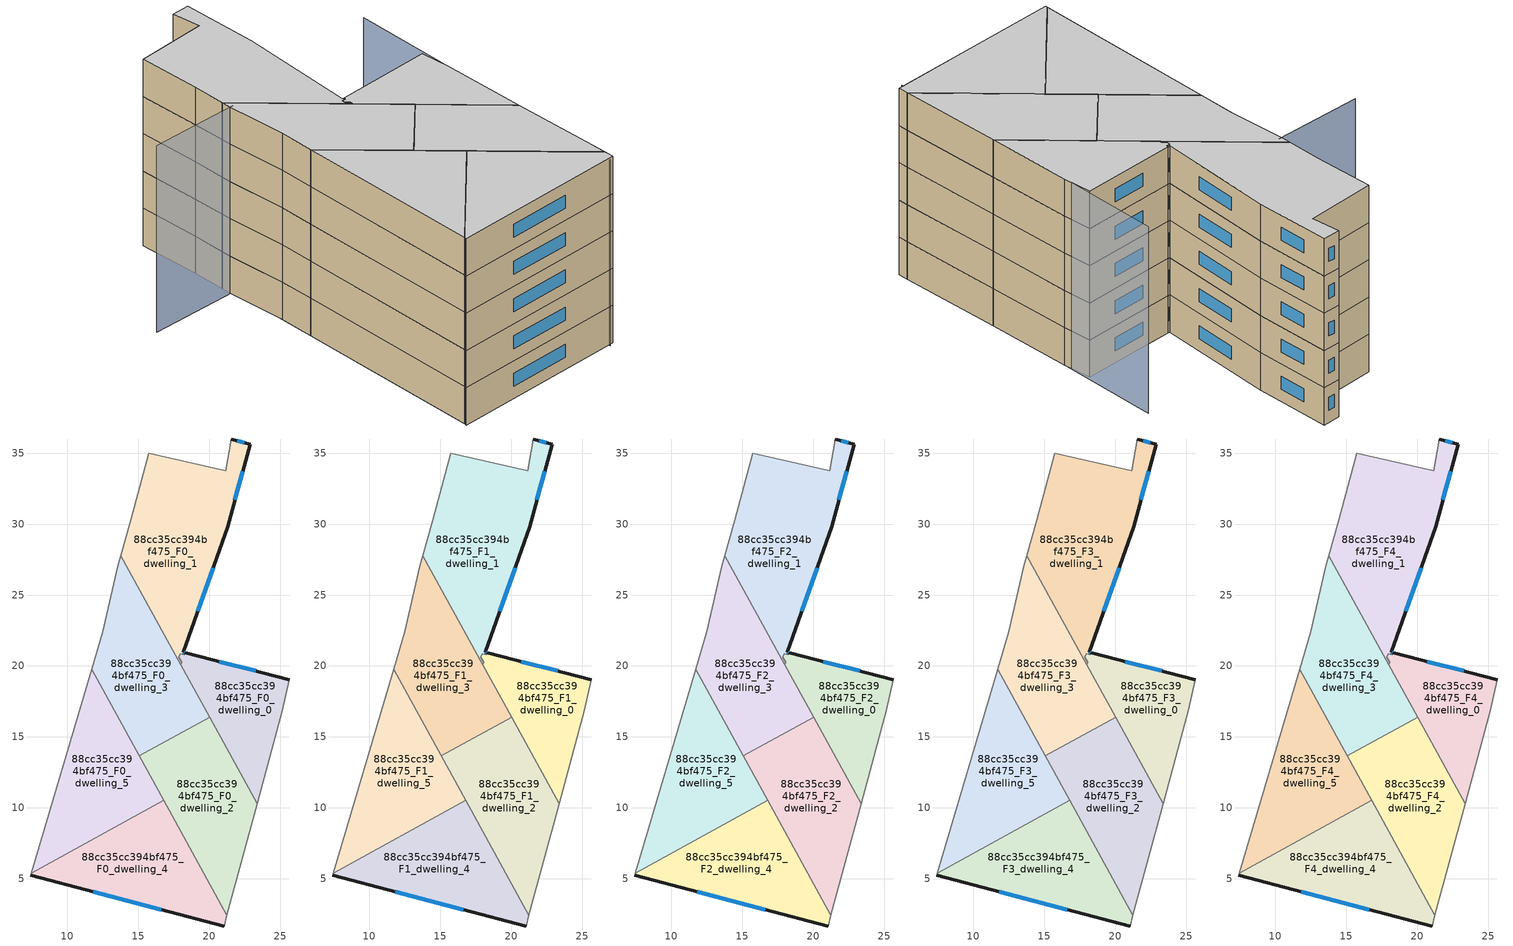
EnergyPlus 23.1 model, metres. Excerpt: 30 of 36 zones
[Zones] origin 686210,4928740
88cc35cc394bf475_F0_dwelling_0
 floor ground (EU_floor_Construction): 25.65,19.03 25.16,16.84 23.38,10.28 17.99,20.07 18.06,20.26 17.86,20.61 17.95,20.87 18.24,20.79 18.29,20.93 z0
 wall outside (EU_wall_Construction): 25.65,19.03 18.29,20.93 z0:3
 wall adiabatic (EU_wall_Construction): 23.38,10.28 25.16,16.84 25.65,19.03 / 17.86,20.61 18.06,20.26 z0:3
 wall to 88cc35cc394bf475_F0_dwelling_1 (EU_wall_Construction): 18.06,20.26 17.99,20.07 / 18.29,20.93 18.24,20.79 17.95,20.87 17.86,20.61 z0:3
 wall to 88cc35cc394bf475_F0_dwelling_2 (EU_wall_Construction): 20.01,16.39 23.38,10.28 z0:3
 wall to 88cc35cc394bf475_F0_dwelling_3 (EU_wall_Construction): 17.99,20.07 20.01,16.39 z0:3
 window (EU_Window_Construction): 23.26,19.65 20.69,20.31 z0.98:2.02
88cc35cc394bf475_F0_dwelling_1
 floor ground (EU_floor_Construction): 22.89,35.63 21.29,29.82 18.15,20.97 18.29,20.93 18.24,20.79 17.95,20.87 17.86,20.61 18.06,20.26 17.99,20.07 13.76,27.76 14.48,30.28 15.73,35 21.14,33.76 21.55,36 z0
 wall outside (EU_wall_Construction): 18.29,20.93 18.15,20.97 21.29,29.82 22.89,35.63 21.55,36 z0:3
 wall adiabatic (EU_wall_Construction): 21.55,36 21.14,33.76 15.73,35 14.48,30.28 13.76,27.76 / 18.06,20.26 17.86,20.61 z0:3
 wall to 88cc35cc394bf475_F0_dwelling_3 (EU_wall_Construction): 13.76,27.76 17.99,20.07 z0:3
 window (EU_Window_Construction): 22.45,35.75 21.98,35.88 / 21.81,31.71 22.37,33.74 / 19.17,23.85 20.27,26.94 / 18.25,20.95 18.2,20.96 z0.98:2.02
88cc35cc394bf475_F0_dwelling_2
 floor ground (EU_floor_Construction): 20.01,16.39 23.38,10.28 21.24,2.42 15.06,13.66 z0
 wall to 88cc35cc394bf475_F0_dwelling_3 (EU_wall_Construction): 20.01,16.39 15.06,13.66 z0:3
 wall adiabatic (EU_wall_Construction): 21.24,2.42 23.38,10.28 z0:3
 wall to 88cc35cc394bf475_F0_dwelling_4 (EU_wall_Construction): 16.78,10.54 21.24,2.42 z0:3
 wall to 88cc35cc394bf475_F0_dwelling_5 (EU_wall_Construction): 15.06,13.66 16.78,10.54 z0:3
88cc35cc394bf475_F0_dwelling_3
 floor ground (EU_floor_Construction): 13.76,27.76 20.01,16.39 15.06,13.66 11.71,19.75 12.5,22.41 13.55,27.02 z0
 wall adiabatic (EU_wall_Construction): 13.76,27.76 13.55,27.02 12.5,22.41 11.71,19.75 z0:3
 wall to 88cc35cc394bf475_F0_dwelling_5 (EU_wall_Construction): 11.71,19.75 15.06,13.66 z0:3
88cc35cc394bf475_F0_dwelling_4
 floor ground (EU_floor_Construction): 16.78,10.54 21.24,2.42 21.04,1.67 7.4,5.24 7.45,5.41 z0
 wall outside (EU_wall_Construction): 7.4,5.24 21.04,1.67 z0:3
 wall adiabatic (EU_wall_Construction): 21.04,1.67 21.24,2.42 / 7.45,5.41 7.4,5.24 z0:3
 wall to 88cc35cc394bf475_F0_dwelling_5 (EU_wall_Construction): 16.78,10.54 7.45,5.41 z0:3
 window (EU_Window_Construction): 11.83,4.08 16.6,2.83 z0.98:2.02
88cc35cc394bf475_F0_dwelling_5
 floor ground (EU_floor_Construction): 11.71,19.75 16.78,10.54 7.45,5.41 z0
 wall adiabatic (EU_wall_Construction): 11.71,19.75 7.45,5.41 z0:3
88cc35cc394bf475_F1_dwelling_0
 floor to 88cc35cc394bf475_F0_dwelling_0 (EU_floor_Construction): 25.65,19.03 25.16,16.84 23.38,10.28 17.99,20.07 18.06,20.26 17.86,20.61 17.95,20.87 18.24,20.79 18.29,20.93 z3
 wall outside (EU_wall_Construction): 25.65,19.03 18.29,20.93 z3:6
 wall adiabatic (EU_wall_Construction): 23.38,10.28 25.16,16.84 25.65,19.03 / 17.86,20.61 18.06,20.26 z3:6
 wall to 88cc35cc394bf475_F1_dwelling_1 (EU_wall_Construction): 18.06,20.26 17.99,20.07 / 18.29,20.93 18.24,20.79 17.95,20.87 17.86,20.61 z3:6
 wall to 88cc35cc394bf475_F1_dwelling_2 (EU_wall_Construction): 20.01,16.39 23.38,10.28 z3:6
 wall to 88cc35cc394bf475_F1_dwelling_3 (EU_wall_Construction): 17.99,20.07 20.01,16.39 z3:6
 window (EU_Window_Construction): 23.26,19.65 20.69,20.31 z3.98:5.02
88cc35cc394bf475_F1_dwelling_1
 floor to 88cc35cc394bf475_F0_dwelling_1 (EU_floor_Construction): 22.89,35.63 21.29,29.82 18.15,20.97 18.29,20.93 18.24,20.79 17.95,20.87 17.86,20.61 18.06,20.26 17.99,20.07 13.76,27.76 14.48,30.28 15.73,35 21.14,33.76 21.55,36 z3
 wall outside (EU_wall_Construction): 18.29,20.93 18.15,20.97 21.29,29.82 22.89,35.63 21.55,36 z3:6
 wall adiabatic (EU_wall_Construction): 21.55,36 21.14,33.76 15.73,35 14.48,30.28 13.76,27.76 / 18.06,20.26 17.86,20.61 z3:6
 wall to 88cc35cc394bf475_F1_dwelling_3 (EU_wall_Construction): 13.76,27.76 17.99,20.07 z3:6
 window (EU_Window_Construction): 22.45,35.75 21.98,35.88 / 21.81,31.71 22.37,33.74 / 19.17,23.85 20.27,26.94 / 18.25,20.95 18.2,20.96 z3.98:5.02
88cc35cc394bf475_F1_dwelling_2
 floor to 88cc35cc394bf475_F0_dwelling_2 (EU_floor_Construction): 20.01,16.39 23.38,10.28 21.24,2.42 15.06,13.66 z3
 wall to 88cc35cc394bf475_F1_dwelling_3 (EU_wall_Construction): 20.01,16.39 15.06,13.66 z3:6
 wall adiabatic (EU_wall_Construction): 21.24,2.42 23.38,10.28 z3:6
 wall to 88cc35cc394bf475_F1_dwelling_4 (EU_wall_Construction): 16.78,10.54 21.24,2.42 z3:6
 wall to 88cc35cc394bf475_F1_dwelling_5 (EU_wall_Construction): 15.06,13.66 16.78,10.54 z3:6
88cc35cc394bf475_F1_dwelling_3
 floor to 88cc35cc394bf475_F0_dwelling_3 (EU_floor_Construction): 13.76,27.76 20.01,16.39 15.06,13.66 11.71,19.75 12.5,22.41 13.55,27.02 z3
 wall adiabatic (EU_wall_Construction): 13.76,27.76 13.55,27.02 12.5,22.41 11.71,19.75 z3:6
 wall to 88cc35cc394bf475_F1_dwelling_5 (EU_wall_Construction): 11.71,19.75 15.06,13.66 z3:6
88cc35cc394bf475_F1_dwelling_4
 floor to 88cc35cc394bf475_F0_dwelling_4 (EU_floor_Construction): 16.78,10.54 21.24,2.42 21.04,1.67 7.4,5.24 7.45,5.41 z3
 wall outside (EU_wall_Construction): 7.4,5.24 21.04,1.67 z3:6
 wall adiabatic (EU_wall_Construction): 21.04,1.67 21.24,2.42 / 7.45,5.41 7.4,5.24 z3:6
 wall to 88cc35cc394bf475_F1_dwelling_5 (EU_wall_Construction): 16.78,10.54 7.45,5.41 z3:6
 window (EU_Window_Construction): 11.83,4.08 16.6,2.83 z3.98:5.02
88cc35cc394bf475_F1_dwelling_5
 floor to 88cc35cc394bf475_F0_dwelling_5 (EU_floor_Construction): 11.71,19.75 16.78,10.54 7.45,5.41 z3
 wall adiabatic (EU_wall_Construction): 11.71,19.75 7.45,5.41 z3:6
88cc35cc394bf475_F2_dwelling_0
 floor to 88cc35cc394bf475_F1_dwelling_0 (EU_floor_Construction): 25.65,19.03 25.16,16.84 23.38,10.28 17.99,20.07 18.06,20.26 17.86,20.61 17.95,20.87 18.24,20.79 18.29,20.93 z6
 wall outside (EU_wall_Construction): 25.65,19.03 18.29,20.93 z6:9
 wall adiabatic (EU_wall_Construction): 23.38,10.28 25.16,16.84 25.65,19.03 / 17.86,20.61 18.06,20.26 z6:9
 wall to 88cc35cc394bf475_F2_dwelling_1 (EU_wall_Construction): 18.06,20.26 17.99,20.07 / 18.29,20.93 18.24,20.79 17.95,20.87 17.86,20.61 z6:9
 wall to 88cc35cc394bf475_F2_dwelling_2 (EU_wall_Construction): 20.01,16.39 23.38,10.28 z6:9
 wall to 88cc35cc394bf475_F2_dwelling_3 (EU_wall_Construction): 17.99,20.07 20.01,16.39 z6:9
 window (EU_Window_Construction): 23.26,19.65 20.69,20.31 z6.98:8.02
88cc35cc394bf475_F2_dwelling_1
 floor to 88cc35cc394bf475_F1_dwelling_1 (EU_floor_Construction): 22.89,35.63 21.29,29.82 18.15,20.97 18.29,20.93 18.24,20.79 17.95,20.87 17.86,20.61 18.06,20.26 17.99,20.07 13.76,27.76 14.48,30.28 15.73,35 21.14,33.76 21.55,36 z6
 wall outside (EU_wall_Construction): 18.29,20.93 18.15,20.97 21.29,29.82 22.89,35.63 21.55,36 z6:9
 wall adiabatic (EU_wall_Construction): 21.55,36 21.14,33.76 15.73,35 14.48,30.28 13.76,27.76 / 18.06,20.26 17.86,20.61 z6:9
 wall to 88cc35cc394bf475_F2_dwelling_3 (EU_wall_Construction): 13.76,27.76 17.99,20.07 z6:9
 window (EU_Window_Construction): 22.45,35.75 21.98,35.88 / 21.81,31.71 22.37,33.74 / 19.17,23.85 20.27,26.94 / 18.25,20.95 18.2,20.96 z6.98:8.02
88cc35cc394bf475_F2_dwelling_2
 floor to 88cc35cc394bf475_F1_dwelling_2 (EU_floor_Construction): 20.01,16.39 23.38,10.28 21.24,2.42 15.06,13.66 z6
 wall to 88cc35cc394bf475_F2_dwelling_3 (EU_wall_Construction): 20.01,16.39 15.06,13.66 z6:9
 wall adiabatic (EU_wall_Construction): 21.24,2.42 23.38,10.28 z6:9
 wall to 88cc35cc394bf475_F2_dwelling_4 (EU_wall_Construction): 16.78,10.54 21.24,2.42 z6:9
 wall to 88cc35cc394bf475_F2_dwelling_5 (EU_wall_Construction): 15.06,13.66 16.78,10.54 z6:9
88cc35cc394bf475_F2_dwelling_3
 floor to 88cc35cc394bf475_F1_dwelling_3 (EU_floor_Construction): 13.76,27.76 20.01,16.39 15.06,13.66 11.71,19.75 12.5,22.41 13.55,27.02 z6
 wall adiabatic (EU_wall_Construction): 13.76,27.76 13.55,27.02 12.5,22.41 11.71,19.75 z6:9
 wall to 88cc35cc394bf475_F2_dwelling_5 (EU_wall_Construction): 11.71,19.75 15.06,13.66 z6:9
88cc35cc394bf475_F2_dwelling_4
 floor to 88cc35cc394bf475_F1_dwelling_4 (EU_floor_Construction): 16.78,10.54 21.24,2.42 21.04,1.67 7.4,5.24 7.45,5.41 z6
 wall outside (EU_wall_Construction): 7.4,5.24 21.04,1.67 z6:9
 wall adiabatic (EU_wall_Construction): 21.04,1.67 21.24,2.42 / 7.45,5.41 7.4,5.24 z6:9
 wall to 88cc35cc394bf475_F2_dwelling_5 (EU_wall_Construction): 16.78,10.54 7.45,5.41 z6:9
 window (EU_Window_Construction): 11.83,4.08 16.6,2.83 z6.98:8.02
88cc35cc394bf475_F2_dwelling_5
 floor to 88cc35cc394bf475_F1_dwelling_5 (EU_floor_Construction): 11.71,19.75 16.78,10.54 7.45,5.41 z6
 wall adiabatic (EU_wall_Construction): 11.71,19.75 7.45,5.41 z6:9
88cc35cc394bf475_F3_dwelling_0
 floor to 88cc35cc394bf475_F2_dwelling_0 (EU_floor_Construction): 25.65,19.03 25.16,16.84 23.38,10.28 17.99,20.07 18.06,20.26 17.86,20.61 17.95,20.87 18.24,20.79 18.29,20.93 z9
 wall outside (EU_wall_Construction): 25.65,19.03 18.29,20.93 z9:12
 wall adiabatic (EU_wall_Construction): 23.38,10.28 25.16,16.84 25.65,19.03 / 17.86,20.61 18.06,20.26 z9:12
 wall to 88cc35cc394bf475_F3_dwelling_1 (EU_wall_Construction): 18.06,20.26 17.99,20.07 / 18.29,20.93 18.24,20.79 17.95,20.87 17.86,20.61 z9:12
 wall to 88cc35cc394bf475_F3_dwelling_2 (EU_wall_Construction): 20.01,16.39 23.38,10.28 z9:12
 wall to 88cc35cc394bf475_F3_dwelling_3 (EU_wall_Construction): 17.99,20.07 20.01,16.39 z9:12
 window (EU_Window_Construction): 23.26,19.65 20.69,20.31 z9.98:11.02
88cc35cc394bf475_F3_dwelling_1
 floor to 88cc35cc394bf475_F2_dwelling_1 (EU_floor_Construction): 22.89,35.63 21.29,29.82 18.15,20.97 18.29,20.93 18.24,20.79 17.95,20.87 17.86,20.61 18.06,20.26 17.99,20.07 13.76,27.76 14.48,30.28 15.73,35 21.14,33.76 21.55,36 z9
 wall outside (EU_wall_Construction): 18.29,20.93 18.15,20.97 21.29,29.82 22.89,35.63 21.55,36 z9:12
 wall adiabatic (EU_wall_Construction): 21.55,36 21.14,33.76 15.73,35 14.48,30.28 13.76,27.76 / 18.06,20.26 17.86,20.61 z9:12
 wall to 88cc35cc394bf475_F3_dwelling_3 (EU_wall_Construction): 13.76,27.76 17.99,20.07 z9:12
 window (EU_Window_Construction): 22.45,35.75 21.98,35.88 / 21.81,31.71 22.37,33.74 / 19.17,23.85 20.27,26.94 / 18.25,20.95 18.2,20.96 z9.98:11.02
88cc35cc394bf475_F3_dwelling_2
 floor to 88cc35cc394bf475_F2_dwelling_2 (EU_floor_Construction): 20.01,16.39 23.38,10.28 21.24,2.42 15.06,13.66 z9
 wall to 88cc35cc394bf475_F3_dwelling_3 (EU_wall_Construction): 20.01,16.39 15.06,13.66 z9:12
 wall adiabatic (EU_wall_Construction): 21.24,2.42 23.38,10.28 z9:12
 wall to 88cc35cc394bf475_F3_dwelling_4 (EU_wall_Construction): 16.78,10.54 21.24,2.42 z9:12
 wall to 88cc35cc394bf475_F3_dwelling_5 (EU_wall_Construction): 15.06,13.66 16.78,10.54 z9:12
88cc35cc394bf475_F3_dwelling_3
 floor to 88cc35cc394bf475_F2_dwelling_3 (EU_floor_Construction): 13.76,27.76 20.01,16.39 15.06,13.66 11.71,19.75 12.5,22.41 13.55,27.02 z9
 wall adiabatic (EU_wall_Construction): 13.76,27.76 13.55,27.02 12.5,22.41 11.71,19.75 z9:12
 wall to 88cc35cc394bf475_F3_dwelling_5 (EU_wall_Construction): 11.71,19.75 15.06,13.66 z9:12
88cc35cc394bf475_F3_dwelling_4
 floor to 88cc35cc394bf475_F2_dwelling_4 (EU_floor_Construction): 16.78,10.54 21.24,2.42 21.04,1.67 7.4,5.24 7.45,5.41 z9
 wall outside (EU_wall_Construction): 7.4,5.24 21.04,1.67 z9:12
 wall adiabatic (EU_wall_Construction): 21.04,1.67 21.24,2.42 / 7.45,5.41 7.4,5.24 z9:12
 wall to 88cc35cc394bf475_F3_dwelling_5 (EU_wall_Construction): 16.78,10.54 7.45,5.41 z9:12
 window (EU_Window_Construction): 11.83,4.08 16.6,2.83 z9.98:11.02
88cc35cc394bf475_F3_dwelling_5
 floor to 88cc35cc394bf475_F2_dwelling_5 (EU_floor_Construction): 11.71,19.75 16.78,10.54 7.45,5.41 z9
 wall adiabatic (EU_wall_Construction): 11.71,19.75 7.45,5.41 z9:12
88cc35cc394bf475_F4_dwelling_0
 floor to 88cc35cc394bf475_F3_dwelling_0 (EU_floor_Construction): 25.65,19.03 25.16,16.84 23.38,10.28 17.99,20.07 18.06,20.26 17.86,20.61 17.95,20.87 18.24,20.79 18.29,20.93 z12
 wall outside (EU_wall_Construction): 25.65,19.03 18.29,20.93 z12:15
 wall adiabatic (EU_wall_Construction): 23.38,10.28 25.16,16.84 25.65,19.03 / 17.86,20.61 18.06,20.26 z12:15
 wall to 88cc35cc394bf475_F4_dwelling_1 (EU_wall_Construction): 18.06,20.26 17.99,20.07 / 18.29,20.93 18.24,20.79 17.95,20.87 17.86,20.61 z12:15
 wall to 88cc35cc394bf475_F4_dwelling_2 (EU_wall_Construction): 20.01,16.39 23.38,10.28 z12:15
 wall to 88cc35cc394bf475_F4_dwelling_3 (EU_wall_Construction): 17.99,20.07 20.01,16.39 z12:15
 window (EU_Window_Construction): 23.26,19.65 20.69,20.31 z12.98:14.02
 ceiling to 88cc35cc394bf475_F5_dwelling_0 (EU_floor_Construction): 23.38,10.28 25.16,16.84 25.65,19.03 18.29,20.93 18.24,20.79 17.95,20.87 17.86,20.61 18.06,20.26 17.99,20.07 z15
88cc35cc394bf475_F4_dwelling_1
 floor to 88cc35cc394bf475_F3_dwelling_1 (EU_floor_Construction): 22.89,35.63 21.29,29.82 18.15,20.97 18.29,20.93 18.24,20.79 17.95,20.87 17.86,20.61 18.06,20.26 17.99,20.07 13.76,27.76 14.48,30.28 15.73,35 21.14,33.76 21.55,36 z12
 wall outside (EU_wall_Construction): 18.29,20.93 18.15,20.97 21.29,29.82 22.89,35.63 21.55,36 z12:15
 wall adiabatic (EU_wall_Construction): 21.55,36 21.14,33.76 15.73,35 14.48,30.28 13.76,27.76 / 18.06,20.26 17.86,20.61 z12:15
 wall to 88cc35cc394bf475_F4_dwelling_3 (EU_wall_Construction): 13.76,27.76 17.99,20.07 z12:15
 window (EU_Window_Construction): 22.45,35.75 21.98,35.88 / 21.81,31.71 22.37,33.74 / 19.17,23.85 20.27,26.94 / 18.25,20.95 18.2,20.96 z12.98:14.02
 ceiling to 88cc35cc394bf475_F5_dwelling_1 (EU_floor_Construction): 18.29,20.93 18.15,20.97 21.29,29.82 22.89,35.63 21.55,36 21.14,33.76 15.73,35 14.48,30.28 13.76,27.76 17.99,20.07 18.06,20.26 17.86,20.61 17.95,20.87 18.24,20.79 z15
88cc35cc394bf475_F4_dwelling_2
 floor to 88cc35cc394bf475_F3_dwelling_2 (EU_floor_Construction): 20.01,16.39 23.38,10.28 21.24,2.42 15.06,13.66 z12
 wall to 88cc35cc394bf475_F4_dwelling_3 (EU_wall_Construction): 20.01,16.39 15.06,13.66 z12:15
 wall adiabatic (EU_wall_Construction): 21.24,2.42 23.38,10.28 z12:15
 wall to 88cc35cc394bf475_F4_dwelling_4 (EU_wall_Construction): 16.78,10.54 21.24,2.42 z12:15
 wall to 88cc35cc394bf475_F4_dwelling_5 (EU_wall_Construction): 15.06,13.66 16.78,10.54 z12:15
 ceiling to 88cc35cc394bf475_F5_dwelling_2 (EU_floor_Construction): 21.24,2.42 23.38,10.28 20.01,16.39 15.06,13.66 z15
88cc35cc394bf475_F4_dwelling_3
 floor to 88cc35cc394bf475_F3_dwelling_3 (EU_floor_Construction): 13.76,27.76 20.01,16.39 15.06,13.66 11.71,19.75 12.5,22.41 13.55,27.02 z12
 wall adiabatic (EU_wall_Construction): 13.76,27.76 13.55,27.02 12.5,22.41 11.71,19.75 z12:15
 wall to 88cc35cc394bf475_F4_dwelling_5 (EU_wall_Construction): 11.71,19.75 15.06,13.66 z12:15
 ceiling to 88cc35cc394bf475_F5_dwelling_3 (EU_floor_Construction): 20.01,16.39 13.76,27.76 13.55,27.02 12.5,22.41 11.71,19.75 15.06,13.66 z15
88cc35cc394bf475_F4_dwelling_4
 floor to 88cc35cc394bf475_F3_dwelling_4 (EU_floor_Construction): 16.78,10.54 21.24,2.42 21.04,1.67 7.4,5.24 7.45,5.41 z12
 wall outside (EU_wall_Construction): 7.4,5.24 21.04,1.67 z12:15
 wall adiabatic (EU_wall_Construction): 21.04,1.67 21.24,2.42 / 7.45,5.41 7.4,5.24 z12:15
 wall to 88cc35cc394bf475_F4_dwelling_5 (EU_wall_Construction): 16.78,10.54 7.45,5.41 z12:15
 window (EU_Window_Construction): 11.83,4.08 16.6,2.83 z12.98:14.02
 ceiling to 88cc35cc394bf475_F5_dwelling_4 (EU_floor_Construction): 21.04,1.67 21.24,2.42 16.78,10.54 7.45,5.41 7.4,5.24 z15
88cc35cc394bf475_F4_dwelling_5
 floor to 88cc35cc394bf475_F3_dwelling_5 (EU_floor_Construction): 11.71,19.75 16.78,10.54 7.45,5.41 z12
 wall adiabatic (EU_wall_Construction): 11.71,19.75 7.45,5.41 z12:15
 ceiling to 88cc35cc394bf475_F5_dwelling_5 (EU_floor_Construction): 16.78,10.54 11.71,19.75 7.45,5.41 z15
shading: 20.62,1.63 27.48,24.61 / 6.96,28.98 13.84,26.93 / 13.84,26.93 7.4,5.24 z0:15
[Building]
EU S2 Campaign: North Axis=0; Terrain=City; Solar Distribution=FullExterior
[Site:Location]
Bologna: Latitude=44.5; Longitude=11.25; Time Zone=1; Elevation=37
[SizingPeriod:WeatherFileDays]
AnnualSizingPeriod: Begin Month=1; Begin Day of Month=1; End Month=12; End Day of Month=31; Day of Week for Start Day=Monday; Use Weather File Daylight Saving Period=No; Use Weather File Rain and Snow Indicators=No
[MATERIAL]
EU_InternalMass_Material: Roughness=MediumRough; Thickness=0.1; Conductivity=1; Density=1800; Specific Heat=900; Thermal Absorptance=0.9; Solar Absorptance=0.7; Visible Absorptance=0.7
[MATERIAL:NOMASS] Roughness=MediumRough; Thermal Absorptance=0.9; Solar Absorptance=0.7; Visible Absorptance=0.7
Name | Thermal Resistance
EU_wall_NoMass | 0.905828
EU_floor_NoMass | 0.67114
[WINDOWMATERIAL:SIMPLEGLAZINGSYSTEM]
EU_Window_SimpleGlazing: UFactor=4.52486; Solar Heat Gain Coefficient=0.85; Visible Transmittance=0.85
[CONSTRUCTION]
EU_wall_Construction: EU_wall_NoMass
EU_floor_Construction: EU_floor_NoMass
EU_Window_Construction: EU_Window_SimpleGlazing
EU_InternalMass_Construction: EU_InternalMass_Material
[ZONE] Type=1; Multiplier=1; Ceiling Height=autocalculate; Floor Area=autocalculate; Part of Total Floor Area=Yes
Name | Volume
88cc35cc394bf475_F0_dwelling_0; 88cc35cc394bf475_F1_dwelling_0; 88cc35cc394bf475_F2_dwelling_0; 88cc35cc394bf475_F3_dwelling_0; 88cc35cc394bf475_F4_dwelling_0 | 115.931
88cc35cc394bf475_F0_dwelling_1; 88cc35cc394bf475_F1_dwelling_1; 88cc35cc394bf475_F2_dwelling_1; 88cc35cc394bf475_F3_dwelling_1; 88cc35cc394bf475_F4_dwelling_1 | 220.093
88cc35cc394bf475_F0_dwelling_2; 88cc35cc394bf475_F1_dwelling_2; 88cc35cc394bf475_F2_dwelling_2; 88cc35cc394bf475_F3_dwelling_2; 88cc35cc394bf475_F4_dwelling_2 | 168.04
88cc35cc394bf475_F0_dwelling_3; 88cc35cc394bf475_F1_dwelling_3; 88cc35cc394bf475_F2_dwelling_3; 88cc35cc394bf475_F3_dwelling_3; 88cc35cc394bf475_F4_dwelling_3 | 168.045
88cc35cc394bf475_F0_dwelling_4; 88cc35cc394bf475_F1_dwelling_4; 88cc35cc394bf475_F2_dwelling_4; 88cc35cc394bf475_F3_dwelling_4; 88cc35cc394bf475_F4_dwelling_4 | 168.007
88cc35cc394bf475_F0_dwelling_5; 88cc35cc394bf475_F1_dwelling_5; 88cc35cc394bf475_F2_dwelling_5; 88cc35cc394bf475_F3_dwelling_5; 88cc35cc394bf475_F4_dwelling_5 | 167.99
[INTERNALMASS] Construction=EU_InternalMass_Construction
Name | Zone or ZoneList | Surface Area
88cc35cc394bf475_F0_dwelling_0_EU_InternalMass | 88cc35cc394bf475_F0_dwelling_0 | 38.6433
88cc35cc394bf475_F0_dwelling_1_EU_InternalMass | 88cc35cc394bf475_F0_dwelling_1 | 73.368
88cc35cc394bf475_F0_dwelling_2_EU_InternalMass | 88cc35cc394bf475_F0_dwelling_2 | 56.0134
88cc35cc394bf475_F0_dwelling_3_EU_InternalMass | 88cc35cc394bf475_F0_dwelling_3 | 56.0147
88cc35cc394bf475_F0_dwelling_4_EU_InternalMass | 88cc35cc394bf475_F0_dwelling_4 | 56.0025
88cc35cc394bf475_F0_dwelling_5_EU_InternalMass | 88cc35cc394bf475_F0_dwelling_5 | 55.9967
88cc35cc394bf475_F1_dwelling_0_EU_InternalMass | 88cc35cc394bf475_F1_dwelling_0 | 38.6433
88cc35cc394bf475_F1_dwelling_1_EU_InternalMass | 88cc35cc394bf475_F1_dwelling_1 | 73.368
88cc35cc394bf475_F1_dwelling_2_EU_InternalMass | 88cc35cc394bf475_F1_dwelling_2 | 56.0134
88cc35cc394bf475_F1_dwelling_3_EU_InternalMass | 88cc35cc394bf475_F1_dwelling_3 | 56.0147
88cc35cc394bf475_F1_dwelling_4_EU_InternalMass | 88cc35cc394bf475_F1_dwelling_4 | 56.0025
88cc35cc394bf475_F1_dwelling_5_EU_InternalMass | 88cc35cc394bf475_F1_dwelling_5 | 55.9967
88cc35cc394bf475_F2_dwelling_0_EU_InternalMass | 88cc35cc394bf475_F2_dwelling_0 | 38.6433
88cc35cc394bf475_F2_dwelling_1_EU_InternalMass | 88cc35cc394bf475_F2_dwelling_1 | 73.368
88cc35cc394bf475_F2_dwelling_2_EU_InternalMass | 88cc35cc394bf475_F2_dwelling_2 | 56.0134
88cc35cc394bf475_F2_dwelling_3_EU_InternalMass | 88cc35cc394bf475_F2_dwelling_3 | 56.0147
88cc35cc394bf475_F2_dwelling_4_EU_InternalMass | 88cc35cc394bf475_F2_dwelling_4 | 56.0025
88cc35cc394bf475_F2_dwelling_5_EU_InternalMass | 88cc35cc394bf475_F2_dwelling_5 | 55.9967
88cc35cc394bf475_F3_dwelling_0_EU_InternalMass | 88cc35cc394bf475_F3_dwelling_0 | 38.6433
88cc35cc394bf475_F3_dwelling_1_EU_InternalMass | 88cc35cc394bf475_F3_dwelling_1 | 73.368
88cc35cc394bf475_F3_dwelling_2_EU_InternalMass | 88cc35cc394bf475_F3_dwelling_2 | 56.0134
88cc35cc394bf475_F3_dwelling_3_EU_InternalMass | 88cc35cc394bf475_F3_dwelling_3 | 56.0147
88cc35cc394bf475_F3_dwelling_4_EU_InternalMass | 88cc35cc394bf475_F3_dwelling_4 | 56.0025
88cc35cc394bf475_F3_dwelling_5_EU_InternalMass | 88cc35cc394bf475_F3_dwelling_5 | 55.9967
88cc35cc394bf475_F4_dwelling_0_EU_InternalMass | 88cc35cc394bf475_F4_dwelling_0 | 38.6433
88cc35cc394bf475_F4_dwelling_1_EU_InternalMass | 88cc35cc394bf475_F4_dwelling_1 | 73.368
88cc35cc394bf475_F4_dwelling_2_EU_InternalMass | 88cc35cc394bf475_F4_dwelling_2 | 56.0134
88cc35cc394bf475_F4_dwelling_3_EU_InternalMass | 88cc35cc394bf475_F4_dwelling_3 | 56.0147
88cc35cc394bf475_F4_dwelling_4_EU_InternalMass | 88cc35cc394bf475_F4_dwelling_4 | 56.0025
88cc35cc394bf475_F4_dwelling_5_EU_InternalMass | 88cc35cc394bf475_F4_dwelling_5 | 55.9967
[OTHEREQUIPMENT] Fuel Type=Electricity; Design Level Calculation Method=Watts/Area; Power per Zone Floor Area=1; Fraction Latent=0; Fraction Radiant=0; Fraction Lost=0; Carbon Dioxide Generation Rate=0; EndUse Subcategory=EU_Step8_InternalGains
Name | Zone or ZoneList or Space or SpaceList | Schedule
EU_Step8_InternalGain_88cc35cc394bf475_F0_dwelling_0_f000 | 88cc35cc394bf475_F0_dwelling_0 | EU_Step8_GainSchedule_88cc35cc394bf475_F0_dwelling_0_f000
EU_Step8_InternalGain_88cc35cc394bf475_F0_dwelling_1_f000 | 88cc35cc394bf475_F0_dwelling_1 | EU_Step8_GainSchedule_88cc35cc394bf475_F0_dwelling_1_f000
EU_Step8_InternalGain_88cc35cc394bf475_F0_dwelling_2_f000 | 88cc35cc394bf475_F0_dwelling_2 | EU_Step8_GainSchedule_88cc35cc394bf475_F0_dwelling_2_f000
EU_Step8_InternalGain_88cc35cc394bf475_F0_dwelling_3_f000 | 88cc35cc394bf475_F0_dwelling_3 | EU_Step8_GainSchedule_88cc35cc394bf475_F0_dwelling_3_f000
EU_Step8_InternalGain_88cc35cc394bf475_F0_dwelling_4_f000 | 88cc35cc394bf475_F0_dwelling_4 | EU_Step8_GainSchedule_88cc35cc394bf475_F0_dwelling_4_f000
EU_Step8_InternalGain_88cc35cc394bf475_F0_dwelling_5_f000 | 88cc35cc394bf475_F0_dwelling_5 | EU_Step8_GainSchedule_88cc35cc394bf475_F0_dwelling_5_f000
EU_Step8_InternalGain_88cc35cc394bf475_F1_dwelling_0_f000 | 88cc35cc394bf475_F1_dwelling_0 | EU_Step8_GainSchedule_88cc35cc394bf475_F1_dwelling_0_f000
EU_Step8_InternalGain_88cc35cc394bf475_F1_dwelling_1_f000 | 88cc35cc394bf475_F1_dwelling_1 | EU_Step8_GainSchedule_88cc35cc394bf475_F1_dwelling_1_f000
EU_Step8_InternalGain_88cc35cc394bf475_F1_dwelling_2_f000 | 88cc35cc394bf475_F1_dwelling_2 | EU_Step8_GainSchedule_88cc35cc394bf475_F1_dwelling_2_f000
EU_Step8_InternalGain_88cc35cc394bf475_F1_dwelling_3_f000 | 88cc35cc394bf475_F1_dwelling_3 | EU_Step8_GainSchedule_88cc35cc394bf475_F1_dwelling_3_f000
EU_Step8_InternalGain_88cc35cc394bf475_F1_dwelling_4_f000 | 88cc35cc394bf475_F1_dwelling_4 | EU_Step8_GainSchedule_88cc35cc394bf475_F1_dwelling_4_f000
EU_Step8_InternalGain_88cc35cc394bf475_F1_dwelling_5_f000 | 88cc35cc394bf475_F1_dwelling_5 | EU_Step8_GainSchedule_88cc35cc394bf475_F1_dwelling_5_f000
EU_Step8_InternalGain_88cc35cc394bf475_F2_dwelling_0_f000 | 88cc35cc394bf475_F2_dwelling_0 | EU_Step8_GainSchedule_88cc35cc394bf475_F2_dwelling_0_f000
EU_Step8_InternalGain_88cc35cc394bf475_F2_dwelling_1_f000 | 88cc35cc394bf475_F2_dwelling_1 | EU_Step8_GainSchedule_88cc35cc394bf475_F2_dwelling_1_f000
EU_Step8_InternalGain_88cc35cc394bf475_F2_dwelling_2_f000 | 88cc35cc394bf475_F2_dwelling_2 | EU_Step8_GainSchedule_88cc35cc394bf475_F2_dwelling_2_f000
EU_Step8_InternalGain_88cc35cc394bf475_F2_dwelling_3_f000 | 88cc35cc394bf475_F2_dwelling_3 | EU_Step8_GainSchedule_88cc35cc394bf475_F2_dwelling_3_f000
EU_Step8_InternalGain_88cc35cc394bf475_F2_dwelling_4_f000 | 88cc35cc394bf475_F2_dwelling_4 | EU_Step8_GainSchedule_88cc35cc394bf475_F2_dwelling_4_f000
EU_Step8_InternalGain_88cc35cc394bf475_F2_dwelling_5_f000 | 88cc35cc394bf475_F2_dwelling_5 | EU_Step8_GainSchedule_88cc35cc394bf475_F2_dwelling_5_f000
EU_Step8_InternalGain_88cc35cc394bf475_F3_dwelling_0_f000 | 88cc35cc394bf475_F3_dwelling_0 | EU_Step8_GainSchedule_88cc35cc394bf475_F3_dwelling_0_f000
EU_Step8_InternalGain_88cc35cc394bf475_F3_dwelling_1_f000 | 88cc35cc394bf475_F3_dwelling_1 | EU_Step8_GainSchedule_88cc35cc394bf475_F3_dwelling_1_f000
EU_Step8_InternalGain_88cc35cc394bf475_F3_dwelling_2_f000 | 88cc35cc394bf475_F3_dwelling_2 | EU_Step8_GainSchedule_88cc35cc394bf475_F3_dwelling_2_f000
EU_Step8_InternalGain_88cc35cc394bf475_F3_dwelling_3_f000 | 88cc35cc394bf475_F3_dwelling_3 | EU_Step8_GainSchedule_88cc35cc394bf475_F3_dwelling_3_f000
EU_Step8_InternalGain_88cc35cc394bf475_F3_dwelling_4_f000 | 88cc35cc394bf475_F3_dwelling_4 | EU_Step8_GainSchedule_88cc35cc394bf475_F3_dwelling_4_f000
EU_Step8_InternalGain_88cc35cc394bf475_F3_dwelling_5_f000 | 88cc35cc394bf475_F3_dwelling_5 | EU_Step8_GainSchedule_88cc35cc394bf475_F3_dwelling_5_f000
EU_Step8_InternalGain_88cc35cc394bf475_F4_dwelling_0_f000 | 88cc35cc394bf475_F4_dwelling_0 | EU_Step8_GainSchedule_88cc35cc394bf475_F4_dwelling_0_f000
EU_Step8_InternalGain_88cc35cc394bf475_F4_dwelling_1_f000 | 88cc35cc394bf475_F4_dwelling_1 | EU_Step8_GainSchedule_88cc35cc394bf475_F4_dwelling_1_f000
EU_Step8_InternalGain_88cc35cc394bf475_F4_dwelling_2_f000 | 88cc35cc394bf475_F4_dwelling_2 | EU_Step8_GainSchedule_88cc35cc394bf475_F4_dwelling_2_f000
EU_Step8_InternalGain_88cc35cc394bf475_F4_dwelling_3_f000 | 88cc35cc394bf475_F4_dwelling_3 | EU_Step8_GainSchedule_88cc35cc394bf475_F4_dwelling_3_f000
EU_Step8_InternalGain_88cc35cc394bf475_F4_dwelling_4_f000 | 88cc35cc394bf475_F4_dwelling_4 | EU_Step8_GainSchedule_88cc35cc394bf475_F4_dwelling_4_f000
EU_Step8_InternalGain_88cc35cc394bf475_F4_dwelling_5_f000 | 88cc35cc394bf475_F4_dwelling_5 | EU_Step8_GainSchedule_88cc35cc394bf475_F4_dwelling_5_f000
[ZONEVENTILATION:DESIGNFLOWRATE] Schedule=EU_AlwaysOn; Design Flow Rate Calculation Method=AirChanges/Hour; Air Changes per Hour=0.73129; Ventilation Type=Natural; Fan Pressure Rise=0; Fan Total Efficiency=1; Constant Term Coefficient=1; Temperature Term Coefficient=0; Velocity Term Coefficient=0; Velocity Squared Term Coefficient=0; Minimum Indoor Temperature=-100; Maximum Indoor Temperature=100; Delta Temperature=-100; Minimum Outdoor Temperature=-100; Maximum Outdoor Temperature=100; Maximum Wind Speed=40
Name | Zone or ZoneList or Space or SpaceList
EU_ConstantAir_88cc35cc394bf475_F0_dwelling_0 | 88cc35cc394bf475_F0_dwelling_0
EU_ConstantAir_88cc35cc394bf475_F0_dwelling_1 | 88cc35cc394bf475_F0_dwelling_1
EU_ConstantAir_88cc35cc394bf475_F0_dwelling_2 | 88cc35cc394bf475_F0_dwelling_2
EU_ConstantAir_88cc35cc394bf475_F0_dwelling_3 | 88cc35cc394bf475_F0_dwelling_3
EU_ConstantAir_88cc35cc394bf475_F0_dwelling_4 | 88cc35cc394bf475_F0_dwelling_4
EU_ConstantAir_88cc35cc394bf475_F0_dwelling_5 | 88cc35cc394bf475_F0_dwelling_5
EU_ConstantAir_88cc35cc394bf475_F1_dwelling_0 | 88cc35cc394bf475_F1_dwelling_0
EU_ConstantAir_88cc35cc394bf475_F1_dwelling_1 | 88cc35cc394bf475_F1_dwelling_1
EU_ConstantAir_88cc35cc394bf475_F1_dwelling_2 | 88cc35cc394bf475_F1_dwelling_2
EU_ConstantAir_88cc35cc394bf475_F1_dwelling_3 | 88cc35cc394bf475_F1_dwelling_3
EU_ConstantAir_88cc35cc394bf475_F1_dwelling_4 | 88cc35cc394bf475_F1_dwelling_4
EU_ConstantAir_88cc35cc394bf475_F1_dwelling_5 | 88cc35cc394bf475_F1_dwelling_5
EU_ConstantAir_88cc35cc394bf475_F2_dwelling_0 | 88cc35cc394bf475_F2_dwelling_0
EU_ConstantAir_88cc35cc394bf475_F2_dwelling_1 | 88cc35cc394bf475_F2_dwelling_1
EU_ConstantAir_88cc35cc394bf475_F2_dwelling_2 | 88cc35cc394bf475_F2_dwelling_2
EU_ConstantAir_88cc35cc394bf475_F2_dwelling_3 | 88cc35cc394bf475_F2_dwelling_3
EU_ConstantAir_88cc35cc394bf475_F2_dwelling_4 | 88cc35cc394bf475_F2_dwelling_4
EU_ConstantAir_88cc35cc394bf475_F2_dwelling_5 | 88cc35cc394bf475_F2_dwelling_5
EU_ConstantAir_88cc35cc394bf475_F3_dwelling_0 | 88cc35cc394bf475_F3_dwelling_0
EU_ConstantAir_88cc35cc394bf475_F3_dwelling_1 | 88cc35cc394bf475_F3_dwelling_1
EU_ConstantAir_88cc35cc394bf475_F3_dwelling_2 | 88cc35cc394bf475_F3_dwelling_2
EU_ConstantAir_88cc35cc394bf475_F3_dwelling_3 | 88cc35cc394bf475_F3_dwelling_3
EU_ConstantAir_88cc35cc394bf475_F3_dwelling_4 | 88cc35cc394bf475_F3_dwelling_4
EU_ConstantAir_88cc35cc394bf475_F3_dwelling_5 | 88cc35cc394bf475_F3_dwelling_5
EU_ConstantAir_88cc35cc394bf475_F4_dwelling_0 | 88cc35cc394bf475_F4_dwelling_0
EU_ConstantAir_88cc35cc394bf475_F4_dwelling_1 | 88cc35cc394bf475_F4_dwelling_1
EU_ConstantAir_88cc35cc394bf475_F4_dwelling_2 | 88cc35cc394bf475_F4_dwelling_2
EU_ConstantAir_88cc35cc394bf475_F4_dwelling_3 | 88cc35cc394bf475_F4_dwelling_3
EU_ConstantAir_88cc35cc394bf475_F4_dwelling_4 | 88cc35cc394bf475_F4_dwelling_4
EU_ConstantAir_88cc35cc394bf475_F4_dwelling_5 | 88cc35cc394bf475_F4_dwelling_5
[HVACTEMPLATE:THERMOSTAT] Constant Heating Setpoint=20; Constant Cooling Setpoint=50
EU_HeatOnly_88cc35cc394bf475_F0_dwelling_0; EU_HeatOnly_88cc35cc394bf475_F0_dwelling_1; EU_HeatOnly_88cc35cc394bf475_F0_dwelling_2; EU_HeatOnly_88cc35cc394bf475_F0_dwelling_3; EU_HeatOnly_88cc35cc394bf475_F0_dwelling_4; EU_HeatOnly_88cc35cc394bf475_F0_dwelling_5; EU_HeatOnly_88cc35cc394bf475_F1_dwelling_0; EU_HeatOnly_88cc35cc394bf475_F1_dwelling_1; EU_HeatOnly_88cc35cc394bf475_F1_dwelling_2; EU_HeatOnly_88cc35cc394bf475_F1_dwelling_3; EU_HeatOnly_88cc35cc394bf475_F1_dwelling_4; EU_HeatOnly_88cc35cc394bf475_F1_dwelling_5; EU_HeatOnly_88cc35cc394bf475_F2_dwelling_0; EU_HeatOnly_88cc35cc394bf475_F2_dwelling_1; EU_HeatOnly_88cc35cc394bf475_F2_dwelling_2; EU_HeatOnly_88cc35cc394bf475_F2_dwelling_3; EU_HeatOnly_88cc35cc394bf475_F2_dwelling_4; EU_HeatOnly_88cc35cc394bf475_F2_dwelling_5; EU_HeatOnly_88cc35cc394bf475_F3_dwelling_0; EU_HeatOnly_88cc35cc394bf475_F3_dwelling_1; EU_HeatOnly_88cc35cc394bf475_F3_dwelling_2; EU_HeatOnly_88cc35cc394bf475_F3_dwelling_3; EU_HeatOnly_88cc35cc394bf475_F3_dwelling_4; EU_HeatOnly_88cc35cc394bf475_F3_dwelling_5; EU_HeatOnly_88cc35cc394bf475_F4_dwelling_0; EU_HeatOnly_88cc35cc394bf475_F4_dwelling_1; EU_HeatOnly_88cc35cc394bf475_F4_dwelling_2; EU_HeatOnly_88cc35cc394bf475_F4_dwelling_3; EU_HeatOnly_88cc35cc394bf475_F4_dwelling_4; EU_HeatOnly_88cc35cc394bf475_F4_dwelling_5; EU_HeatOnly_88cc35cc394bf475_F5_dwelling_0; EU_HeatOnly_88cc35cc394bf475_F5_dwelling_1; EU_HeatOnly_88cc35cc394bf475_F5_dwelling_2; EU_HeatOnly_88cc35cc394bf475_F5_dwelling_3; EU_HeatOnly_88cc35cc394bf475_F5_dwelling_4; EU_HeatOnly_88cc35cc394bf475_F5_dwelling_5
[HVACTEMPLATE:ZONE:IDEALLOADSAIRSYSTEM] System Availability Schedule=EU_AlwaysOn; Maximum Heating Supply Air Temperature=50; Minimum Cooling Supply Air Temperature=13; Maximum Heating Supply Air Humidity Ratio=0.0156; Minimum Cooling Supply Air Humidity Ratio=0.0077; Heating Limit=NoLimit; Cooling Limit=NoLimit; Heating Availability Schedule=EU_AlwaysOn; Cooling Availability Schedule=EU_CoolingOff; Dehumidification Control Type=ConstantSensibleHeatRatio; Cooling Sensible Heat Ratio=0.7; Dehumidification Setpoint=60; Humidification Control Type=None; Humidification Setpoint=30; Outdoor Air Method=None; Outdoor Air Flow Rate per Person=0.00944; Outdoor Air Flow Rate per Zone Floor Area=0; Outdoor Air Flow Rate per Zone=0; Demand Controlled Ventilation Type=None; Outdoor Air Economizer Type=NoEconomizer; Heat Recovery Type=None; Sensible Heat Recovery Effectiveness=0.7; Latent Heat Recovery Effectiveness=0.65
Name | Template Thermostat
88cc35cc394bf475_F0_dwelling_0 | EU_HeatOnly_88cc35cc394bf475_F0_dwelling_0
88cc35cc394bf475_F0_dwelling_1 | EU_HeatOnly_88cc35cc394bf475_F0_dwelling_1
88cc35cc394bf475_F0_dwelling_2 | EU_HeatOnly_88cc35cc394bf475_F0_dwelling_2
88cc35cc394bf475_F0_dwelling_3 | EU_HeatOnly_88cc35cc394bf475_F0_dwelling_3
88cc35cc394bf475_F0_dwelling_4 | EU_HeatOnly_88cc35cc394bf475_F0_dwelling_4
88cc35cc394bf475_F0_dwelling_5 | EU_HeatOnly_88cc35cc394bf475_F0_dwelling_5
88cc35cc394bf475_F1_dwelling_0 | EU_HeatOnly_88cc35cc394bf475_F1_dwelling_0
88cc35cc394bf475_F1_dwelling_1 | EU_HeatOnly_88cc35cc394bf475_F1_dwelling_1
88cc35cc394bf475_F1_dwelling_2 | EU_HeatOnly_88cc35cc394bf475_F1_dwelling_2
88cc35cc394bf475_F1_dwelling_3 | EU_HeatOnly_88cc35cc394bf475_F1_dwelling_3
88cc35cc394bf475_F1_dwelling_4 | EU_HeatOnly_88cc35cc394bf475_F1_dwelling_4
88cc35cc394bf475_F1_dwelling_5 | EU_HeatOnly_88cc35cc394bf475_F1_dwelling_5
88cc35cc394bf475_F2_dwelling_0 | EU_HeatOnly_88cc35cc394bf475_F2_dwelling_0
88cc35cc394bf475_F2_dwelling_1 | EU_HeatOnly_88cc35cc394bf475_F2_dwelling_1
88cc35cc394bf475_F2_dwelling_2 | EU_HeatOnly_88cc35cc394bf475_F2_dwelling_2
88cc35cc394bf475_F2_dwelling_3 | EU_HeatOnly_88cc35cc394bf475_F2_dwelling_3
88cc35cc394bf475_F2_dwelling_4 | EU_HeatOnly_88cc35cc394bf475_F2_dwelling_4
88cc35cc394bf475_F2_dwelling_5 | EU_HeatOnly_88cc35cc394bf475_F2_dwelling_5
88cc35cc394bf475_F3_dwelling_0 | EU_HeatOnly_88cc35cc394bf475_F3_dwelling_0
88cc35cc394bf475_F3_dwelling_1 | EU_HeatOnly_88cc35cc394bf475_F3_dwelling_1
88cc35cc394bf475_F3_dwelling_2 | EU_HeatOnly_88cc35cc394bf475_F3_dwelling_2
88cc35cc394bf475_F3_dwelling_3 | EU_HeatOnly_88cc35cc394bf475_F3_dwelling_3
88cc35cc394bf475_F3_dwelling_4 | EU_HeatOnly_88cc35cc394bf475_F3_dwelling_4
88cc35cc394bf475_F3_dwelling_5 | EU_HeatOnly_88cc35cc394bf475_F3_dwelling_5
88cc35cc394bf475_F4_dwelling_0 | EU_HeatOnly_88cc35cc394bf475_F4_dwelling_0
88cc35cc394bf475_F4_dwelling_1 | EU_HeatOnly_88cc35cc394bf475_F4_dwelling_1
88cc35cc394bf475_F4_dwelling_2 | EU_HeatOnly_88cc35cc394bf475_F4_dwelling_2
88cc35cc394bf475_F4_dwelling_3 | EU_HeatOnly_88cc35cc394bf475_F4_dwelling_3
88cc35cc394bf475_F4_dwelling_4 | EU_HeatOnly_88cc35cc394bf475_F4_dwelling_4
88cc35cc394bf475_F4_dwelling_5 | EU_HeatOnly_88cc35cc394bf475_F4_dwelling_5
[SIZING:ZONE] Zone Cooling Design Supply Air Temperature Input Method=SupplyAirTemperature; Zone Cooling Design Supply Air Temperature=13; Zone Heating Design Supply Air Temperature Input Method=SupplyAirTemperature; Zone Heating Design Supply Air Temperature=50; Zone Cooling Design Supply Air Humidity Ratio=0.008; Zone Heating Design Supply Air Humidity Ratio=0.008; Cooling Design Air Flow Method=DesignDay; Cooling Design Air Flow Rate=0; Cooling Minimum Air Flow per Zone Floor Area=0.000762; Cooling Minimum Air Flow=0; Cooling Minimum Air Flow Fraction=0.2; Heating Design Air Flow Method=DesignDay; Heating Design Air Flow Rate=0; Heating Maximum Air Flow per Zone Floor Area=0.002032; Heating Maximum Air Flow=0.141576; Heating Maximum Air Flow Fraction=0.3; Account for Dedicated Outdoor Air System=No; Dedicated Outdoor Air System Control Strategy=NeutralSupplyAir; Dedicated Outdoor Air Low Setpoint Temperature for Design=autosize; Dedicated Outdoor Air High Setpoint Temperature for Design=autosize; Zone Load Sizing Method=Sensible Load Only No Latent Load; Zone Latent Cooling Design Supply Air Humidity Ratio Input Method=HumidityRatioDifference; Zone Cooling Design Supply Air Humidity Ratio Difference=0.005; Zone Latent Heating Design Supply Air Humidity Ratio Input Method=HumidityRatioDifference; Zone Humidification Design Supply Air Humidity Ratio Difference=0.005
88cc35cc394bf475_F0_dwelling_0; 88cc35cc394bf475_F0_dwelling_1; 88cc35cc394bf475_F0_dwelling_2; 88cc35cc394bf475_F0_dwelling_3; 88cc35cc394bf475_F0_dwelling_4; 88cc35cc394bf475_F0_dwelling_5; 88cc35cc394bf475_F1_dwelling_0; 88cc35cc394bf475_F1_dwelling_1; 88cc35cc394bf475_F1_dwelling_2; 88cc35cc394bf475_F1_dwelling_3; 88cc35cc394bf475_F1_dwelling_4; 88cc35cc394bf475_F1_dwelling_5; 88cc35cc394bf475_F2_dwelling_0; 88cc35cc394bf475_F2_dwelling_1; 88cc35cc394bf475_F2_dwelling_2; 88cc35cc394bf475_F2_dwelling_3; 88cc35cc394bf475_F2_dwelling_4; 88cc35cc394bf475_F2_dwelling_5; 88cc35cc394bf475_F3_dwelling_0; 88cc35cc394bf475_F3_dwelling_1; 88cc35cc394bf475_F3_dwelling_2; 88cc35cc394bf475_F3_dwelling_3; 88cc35cc394bf475_F3_dwelling_4; 88cc35cc394bf475_F3_dwelling_5; 88cc35cc394bf475_F4_dwelling_0; 88cc35cc394bf475_F4_dwelling_1; 88cc35cc394bf475_F4_dwelling_2; 88cc35cc394bf475_F4_dwelling_3; 88cc35cc394bf475_F4_dwelling_4; 88cc35cc394bf475_F4_dwelling_5
[SCHEDULE:CONSTANT]
Name | Hourly Value
EU_AlwaysOn | 1
EU_CoolingOff | 0
[SCHEDULE:FILE] Column Number=1; Rows to Skip at Top=0; Number of Hours of Data=8760; Column Separator=Comma; Interpolate to Timestep=No; Minutes per Item=60; Adjust Schedule for Daylight Savings=Yes
Name | File
EU_Step8_GainSchedule_88cc35cc394bf475_F0_dwelling_0_f000 | ../../schedules/88cc35cc394bf475/88cc35cc394bf475_F0_dwelling_0_f000_gain.csv
EU_Step8_GainSchedule_88cc35cc394bf475_F0_dwelling_1_f000 | ../../schedules/88cc35cc394bf475/88cc35cc394bf475_F0_dwelling_1_f000_gain.csv
EU_Step8_GainSchedule_88cc35cc394bf475_F0_dwelling_2_f000 | ../../schedules/88cc35cc394bf475/88cc35cc394bf475_F0_dwelling_2_f000_gain.csv
EU_Step8_GainSchedule_88cc35cc394bf475_F0_dwelling_3_f000 | ../../schedules/88cc35cc394bf475/88cc35cc394bf475_F0_dwelling_3_f000_gain.csv
EU_Step8_GainSchedule_88cc35cc394bf475_F0_dwelling_4_f000 | ../../schedules/88cc35cc394bf475/88cc35cc394bf475_F0_dwelling_4_f000_gain.csv
EU_Step8_GainSchedule_88cc35cc394bf475_F0_dwelling_5_f000 | ../../schedules/88cc35cc394bf475/88cc35cc394bf475_F0_dwelling_5_f000_gain.csv
EU_Step8_GainSchedule_88cc35cc394bf475_F1_dwelling_0_f000 | ../../schedules/88cc35cc394bf475/88cc35cc394bf475_F1_dwelling_0_f000_gain.csv
EU_Step8_GainSchedule_88cc35cc394bf475_F1_dwelling_1_f000 | ../../schedules/88cc35cc394bf475/88cc35cc394bf475_F1_dwelling_1_f000_gain.csv
EU_Step8_GainSchedule_88cc35cc394bf475_F1_dwelling_2_f000 | ../../schedules/88cc35cc394bf475/88cc35cc394bf475_F1_dwelling_2_f000_gain.csv
EU_Step8_GainSchedule_88cc35cc394bf475_F1_dwelling_3_f000 | ../../schedules/88cc35cc394bf475/88cc35cc394bf475_F1_dwelling_3_f000_gain.csv
EU_Step8_GainSchedule_88cc35cc394bf475_F1_dwelling_4_f000 | ../../schedules/88cc35cc394bf475/88cc35cc394bf475_F1_dwelling_4_f000_gain.csv
EU_Step8_GainSchedule_88cc35cc394bf475_F1_dwelling_5_f000 | ../../schedules/88cc35cc394bf475/88cc35cc394bf475_F1_dwelling_5_f000_gain.csv
EU_Step8_GainSchedule_88cc35cc394bf475_F2_dwelling_0_f000 | ../../schedules/88cc35cc394bf475/88cc35cc394bf475_F2_dwelling_0_f000_gain.csv
EU_Step8_GainSchedule_88cc35cc394bf475_F2_dwelling_1_f000 | ../../schedules/88cc35cc394bf475/88cc35cc394bf475_F2_dwelling_1_f000_gain.csv
EU_Step8_GainSchedule_88cc35cc394bf475_F2_dwelling_2_f000 | ../../schedules/88cc35cc394bf475/88cc35cc394bf475_F2_dwelling_2_f000_gain.csv
EU_Step8_GainSchedule_88cc35cc394bf475_F2_dwelling_3_f000 | ../../schedules/88cc35cc394bf475/88cc35cc394bf475_F2_dwelling_3_f000_gain.csv
EU_Step8_GainSchedule_88cc35cc394bf475_F2_dwelling_4_f000 | ../../schedules/88cc35cc394bf475/88cc35cc394bf475_F2_dwelling_4_f000_gain.csv
EU_Step8_GainSchedule_88cc35cc394bf475_F2_dwelling_5_f000 | ../../schedules/88cc35cc394bf475/88cc35cc394bf475_F2_dwelling_5_f000_gain.csv
EU_Step8_GainSchedule_88cc35cc394bf475_F3_dwelling_0_f000 | ../../schedules/88cc35cc394bf475/88cc35cc394bf475_F3_dwelling_0_f000_gain.csv
EU_Step8_GainSchedule_88cc35cc394bf475_F3_dwelling_1_f000 | ../../schedules/88cc35cc394bf475/88cc35cc394bf475_F3_dwelling_1_f000_gain.csv
EU_Step8_GainSchedule_88cc35cc394bf475_F3_dwelling_2_f000 | ../../schedules/88cc35cc394bf475/88cc35cc394bf475_F3_dwelling_2_f000_gain.csv
EU_Step8_GainSchedule_88cc35cc394bf475_F3_dwelling_3_f000 | ../../schedules/88cc35cc394bf475/88cc35cc394bf475_F3_dwelling_3_f000_gain.csv
EU_Step8_GainSchedule_88cc35cc394bf475_F3_dwelling_4_f000 | ../../schedules/88cc35cc394bf475/88cc35cc394bf475_F3_dwelling_4_f000_gain.csv
EU_Step8_GainSchedule_88cc35cc394bf475_F3_dwelling_5_f000 | ../../schedules/88cc35cc394bf475/88cc35cc394bf475_F3_dwelling_5_f000_gain.csv
EU_Step8_GainSchedule_88cc35cc394bf475_F4_dwelling_0_f000 | ../../schedules/88cc35cc394bf475/88cc35cc394bf475_F4_dwelling_0_f000_gain.csv
EU_Step8_GainSchedule_88cc35cc394bf475_F4_dwelling_1_f000 | ../../schedules/88cc35cc394bf475/88cc35cc394bf475_F4_dwelling_1_f000_gain.csv
EU_Step8_GainSchedule_88cc35cc394bf475_F4_dwelling_2_f000 | ../../schedules/88cc35cc394bf475/88cc35cc394bf475_F4_dwelling_2_f000_gain.csv
EU_Step8_GainSchedule_88cc35cc394bf475_F4_dwelling_3_f000 | ../../schedules/88cc35cc394bf475/88cc35cc394bf475_F4_dwelling_3_f000_gain.csv
EU_Step8_GainSchedule_88cc35cc394bf475_F4_dwelling_4_f000 | ../../schedules/88cc35cc394bf475/88cc35cc394bf475_F4_dwelling_4_f000_gain.csv
EU_Step8_GainSchedule_88cc35cc394bf475_F4_dwelling_5_f000 | ../../schedules/88cc35cc394bf475/88cc35cc394bf475_F4_dwelling_5_f000_gain.csv
